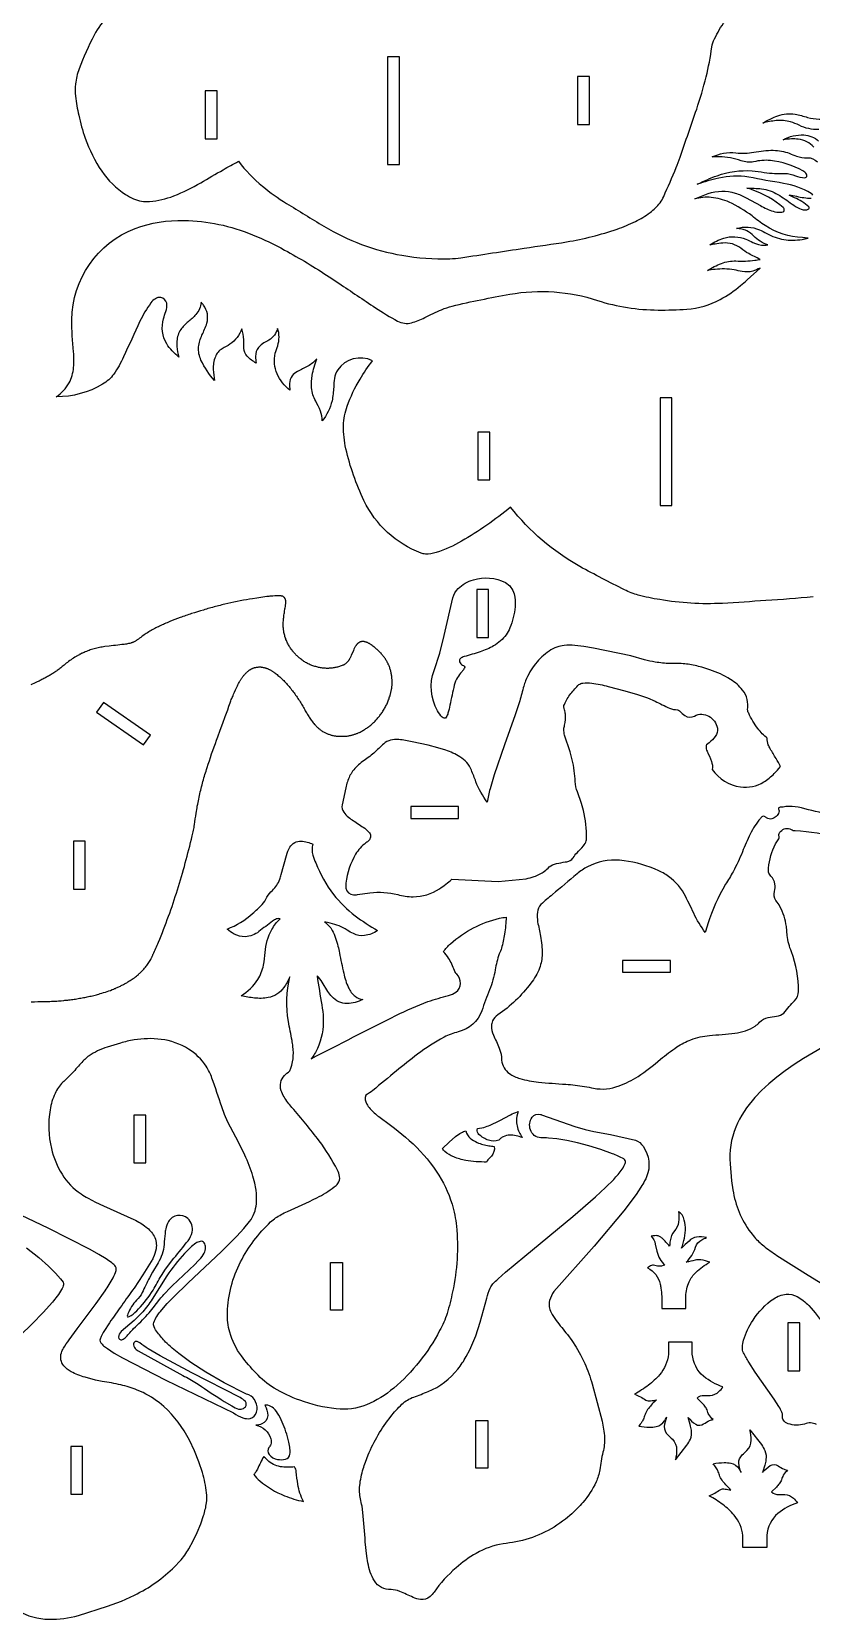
# Model space of a CAD drawing. Extents: x -1292 to 1395, y -799 to 1714.
# Drawn here: x -353 to 430, y -799 to 794 of the extents above; entities that cross this region are included whole.
import ezdxf

# ---------------------------------------------------------------- set-up
doc = ezdxf.new("R2010")
doc.units = 0
doc.header["$MEASUREMENT"] = 0
doc.layers.get('0').update_dxf_attribs({"linetype": 'CONTINUOUS'})

msp = doc.modelspace()

# ---------------------------------------------------------------- linework, layer by layer
for points in [[(-276.1, 810.4, 0.063229), (-290.3, 791, 0.02647), (-305.4, 757, 0.054772), (-309, 741.9, 0.045683), (-309, 729.6, 0.036117), (-305.7, 710.6, 0.029081), (-299.3, 687.7, 0.065035), (-282.6, 654.3, 0.096726), (-258.7, 631.1, 0.04106), (-250.6, 626.7, 0.118064), (-234.6, 624, 0.077384), (-210.2, 629.6, 0.031689), (-183.3, 642.8, 0.004529), (-160.7, 655.9, -0.009558), (-145.5, 664.3, 0.058846), (-121.3, 639.4, 0.036049), (-97.1, 622.1, -0.001179), (-59.6, 599.1, 0.092263), (18.7, 570, 0.052025), (66.7, 566.5, 0.023875), (77.9, 567.5, 0.001047), (141.4, 577.2, 0.00452), (184, 583.5, 0.041714), (234.7, 596.3, 0.02777), (253, 603.9, 0.047298), (267.7, 612.9, 0.067232), (277.7, 622.8, 0.048544), (281.4, 629, 0.009288), (294, 658, 0.013255), (297.8, 668.4, 0.000889), (314.5, 716.5, 0.017657), (324, 749, 0.027333), (329.7, 779, -0.087733), (332.5, 787.1, -0.051122), (342.9, 805, -0.018027)], [(437, 696.3, -0.135894), (417.4, 700.5, 0.034307), (408.8, 703.9, 0.096811), (394.3, 705.1, 0.037871), (381, 702.7, -0.043629), (396, 710.1, -0.127992), (413.3, 711.5, -0.027424), (425.9, 708.4, 0.111341), (448.8, 707.5)], [(432.1, 678.6, 0.187688), (416.5, 686.5, 0.045874), (409.7, 686.8, 0.021179), (401.3, 686, -0.136223), (422.2, 690.8, -0.165644), (436.9, 684.6, -0.042013)], [(431.1, 630.4, 0.16388), (429.3, 632.1, 0.096239), (401.5, 642.2, -0.00662), (366.7, 648.4, 0.096931), (336.6, 647.4, 0.028256), (315.1, 641.3, -0.026071), (335, 649.9, -0.100437), (370.2, 654.8, -0.020531), (382.4, 653.1, 0.051838), (403.1, 652.2, -0.104974), (413.6, 649.8, 0.112369), (423, 647.8, 0.34741), (425.2, 649.7, 0.117634), (424.7, 651.3, 0.144585), (421.1, 654.9, 0.093606), (388.5, 665.1, 0.084131), (371.7, 663.8, -0.126487), (359, 664.9, 0.077444), (337.3, 668.8, 0.021821), (329.9, 668.7, -0.138377), (353.8, 672.8, 0.074588), (371.9, 673.4, -0.053002), (391.4, 675.4, -0.083091), (407.5, 672.4, 0.018167), (414.8, 669.5, 0.086622), (425.5, 667.9, -0.200904), (435.8, 663.8, 0.194342)], [(431.4, 227.2, -0.009361), (383.9, 223.5, -0.001761), (340.3, 220.7, -0.054921), (277.4, 224.5, -0.024406), (255.9, 229, -0.050218), (242.1, 234.4, -0.011553), (197.2, 257.7, -0.099836), (127.8, 317.3, -0.040286), (78.5, 283.1, -0.047463), (53.2, 271.7, -0.079753), (42.2, 270.2, -0.061972), (37.9, 271.1, -0.191256), (-19.4, 323.8, -0.054014), (-37.6, 375.8, -0.051109), (-40.1, 399.1, -0.080329), (-36.2, 418.7, -0.053197), (-23.4, 445.6, -0.024085), (-11, 464.1, 0.376616), (-45.8, 455, 0.107741), (-49, 446.4, 0.035905), (-49.8, 437.7, -0.0376), (-51.5, 424, -0.117023), (-61.5, 403.8, 0.103366), (-63.1, 413.7, 0.033761), (-67.9, 423.7, -0.089975), (-72.1, 436.9, -0.065916), (-71.4, 449.5, -0.043377), (-66.7, 466.1, -0.081613), (-75.7, 458.8, -0.012883), (-86.3, 453.3, 0.087236), (-91.5, 449.1, 0.15644), (-94.1, 441.3, 0.045045), (-93.7, 434.7, -0.119251), (-106.6, 450.9, -0.165289), (-108.4, 471.7, -0.023644), (-106, 479.2, 0.160612), (-106.1, 496.7, -0.182494), (-114.8, 484.9, -0.032442), (-119.8, 482, 0.0963), (-125.3, 477.6, 0.170018), (-128.2, 468.6, 0.042261), (-127.6, 461.9, -0.092682), (-136.7, 468.8, -0.158569), (-140, 476.7, -0.019701), (-140.1, 485.2, 0.085199), (-142.1, 496.3, -0.16036), (-153.9, 480.8, -0.031118), (-161.8, 476.3, 0.163502), (-168.6, 468.2, 0.109738), (-170.7, 455.4, 0.035193), (-169.4, 444.2, -0.068035), (-183, 464.7, -0.121456), (-185.4, 478.1, -0.078573), (-182, 490, 0.030203), (-177.1, 501.8, 0.235577), (-180.4, 519.8, 0.024411), (-182.8, 522.8, -0.169227), (-188.2, 510.5, -0.052239), (-195.9, 503.3, 0.063535), (-203.3, 495.5, 0.133779), (-207.2, 483.8, 0.066506), (-206.5, 473.1, 0.018596), (-205.2, 467.9, -0.092477), (-217.4, 481.2, -0.207662), (-220.6, 506.4, -0.032777), (-218.2, 513.6, 0.132334), (-217.4, 521.9, 0.291653), (-223.3, 527.7, 0.177282), (-228.8, 526.4, 0.099209), (-233.2, 522.3, 0.049423), (-244.3, 503.8, 0.001756), (-260.7, 468.1, -0.045081), (-270.5, 450.8, -0.10105), (-281.8, 440.6, -0.134245), (-328.2, 428, 0.118168), (-315.3, 442, 0.101501), (-310.9, 457.3, 0.042816), (-310.9, 473.2, -0.025758), (-312.7, 505.4, -0.306765), (-249.2, 596.9, -0.094599), (-200, 605, -0.094748), (-131.3, 590.6, -0.028993), (-99.1, 575.3, -0.021312), (-54.2, 548.3), (-44.5, 541.9, 0.002316), (-7.9, 517.4, 0.021961), (14.3, 503.9, 0.184357), (28.4, 502.3, 0.055643), (41.5, 507.5, -0.011851), (58.5, 515.4, -0.037417), (69.1, 519, -0.010941), (97.9, 525.4, -0.005319), (126.9, 530.9, -0.124109), (215, 524.7, 0.078555), (275.8, 515.1, 0.018975), (304.7, 515.9, 0.105421), (338, 525.7, 0.054133), (358.6, 539.6, 0.009895), (365.2, 545.3), (378.1, 557.2, -0.033118), (370.7, 554.1, -0.110532), (360.1, 553.7, -0.003275), (352.1, 555.4, 0.070354), (332.9, 555.8, 0.018575), (325.3, 554.7, -0.042594), (339.3, 561.9, -0.100732), (353.9, 564.3, 0.043321), (373, 565, 0.02027), (378.3, 565.9, -0.009707), (366.7, 571.7, -0.044386), (358.9, 577, 0.189307), (340.7, 582.3, 0.025272), (332.9, 581.2, -0.011391), (327.7, 580.5, -0.067246), (341.6, 587.2, -0.175585), (363.9, 586.1, -0.033538), (370.8, 582.9, 0.111368), (382.7, 580, 0.042652), (386, 580.4, -0.115547), (371.8, 589.3, 0.083089), (364.7, 594.7, 0.066), (359.8, 596.2, 0.017001), (354.6, 596.9, -0.178055), (377.4, 595.6, -0.034782), (384.9, 591.8, 0.078569), (401.9, 585.8, 0.083368), (420.3, 586, 0.019385), (426.3, 587.3, -0.045132), (420.6, 587.7, -0.130264), (383.4, 599.8, -0.033271), (370.1, 609.5, 0.054365), (347.1, 623.4, 0.076882), (329.2, 628.1, 0.092103), (312.6, 626.5, -0.029347), (326.2, 632, -0.148699), (353.2, 632.5, -0.047611), (364.2, 627.7), (378.5, 619.8, 0.048944), (391.3, 614.2, 0.07067), (398.6, 613.2, 0.045598), (401.2, 613.5, 0.307547), (402.4, 615, 0.239763), (401.3, 617.8, 0.091134), (370.3, 635.8, 0.022604), (365, 637.4, -0.031557), (379.7, 636.7, -0.09858), (396, 631.1, -0.02659), (410.2, 621.4, 0.03415), (417.6, 616.9, 0.141012), (425.1, 615.6, 0.257274), (427.4, 617.3, 0.271895), (427, 618.5, 0.069898), (420.2, 623.9, 0.021943), (412.6, 627.8, -0.01332), (407.4, 630.4, -0.036474), (414.8, 629.2, 0.049653), (429.5, 627.2, 0.267046)], [(476.6, 2.4, -0.010006), (419.6, 15.4, 0.056062), (407.1, 17, 0.028712), (401.2, 16.3, 0.052354), (397.5, 15.9, 0.244199), (396.6, 15.2, 0.244199), (396.7, 14.1, -0.304852), (397, 11.2, -0.207075), (394.2, 7, -0.111348), (389.9, 4.5, -0.206427), (384.7, 5.4, 0.063453), (382.5, 7, 0.216493), (380.7, 7, 0.115358), (378.4, 4.9, 0.05876), (368.2, -10.8, 0.022805), (360.4, -28.7, -0.026193), (351.1, -48.6, -0.006753), (343.5, -61.2, 0.053963), (325.6, -100.9, 0.013999), (323.1, -109.6, -0.047426), (311.5, -90.2, 0.019861), (301.9, -70.8, 0.12253), (283.5, -51.4, 0.044554), (272.1, -45.7, 0.075485), (237.2, -37.1, 0.137091), (204.9, -43.6, 0.056609), (194.4, -50.7, -0.003282), (169.8, -71.5, 0.026484), (158.2, -81.4, 0.165478), (154.6, -89.2, 0.062198), (154.9, -98.9, 0.008737), (157.8, -113.3, -0.051903), (159.4, -131.1, -0.078871), (156.8, -145.3, -0.065596), (148.1, -160.5, -0.077803), (115, -192.3, 0.114572), (109.6, -198.3, 0.116498), (108.5, -203.3, 0.100771), (110.5, -212.5, -0.005308), (116.4, -225.6, -0.101417), (118.7, -237.6, 0.222158), (126.6, -251.2, 0.076964), (137.1, -256.1, 0.046405), (155.7, -259.7, 0.009806), (183.2, -261.8, -0.022984), (201.8, -264, -0.01664), (211.1, -265.9, 0.137669), (236.6, -263.4, 0.060651), (255.7, -253.9, 0.031485), (278.1, -236.8, -0.027502), (294.7, -224.4, -0.044307), (308.7, -217.1, -0.067444), (327.3, -212.9, 0.006674), (352.9, -210.5, 0.113696), (373.1, -203.6, 0.065476), (377.6, -199.6, -0.128485), (386.3, -194.9, -0.050592), (394.6, -193.6, 0.168943), (402, -190.4), (407.5, -183.8, -0.016708), (412.7, -178.2, 0.192832), (416.7, -168.6, 0.095758), (409.6, -129, -0.060326), (405.3, -112.5), (404.5, -103.6, 0.090269), (398.1, -83.4, 0.034658), (394.1, -77.6, -0.238327), (392.6, -68.3, 0.146741), (393, -61, 0.178364), (388.9, -53.1, -0.111015), (386.6, -49, -0.073976), (386.6, -44.9, -0.099797), (393.7, -20.7), (396.9, -15.5, 0.197433), (397.1, -12.5, -0.238446), (398.8, -8.1, -0.351559), (409.3, -6.1, 0.187717), (413.3, -7.3, -0.063106), (456.8, -14.5, -0.012158)], [(441.2, -224.6), (421.6, -236.1), (412.3, -242.1), (403.4, -248.3), (395, -254.7), (387, -261.3), (379.7, -268.2), (373, -275.2, 0.08422), (353.8, -304.9, 0.11891), (348.1, -341.6), (349.6, -358.7), (350.9, -367.8, 0.123821), (368.7, -410.5), (372.5, -415.3, 0.04434), (381.8, -424, 0.01968), (394.8, -433.6), (426.4, -453.5), (455.8, -471.4, -0.024732)], [(-390.6, -767.5, 0.253648), (-335.4, -798.7, 0.076419), (-306, -794.8), (-276.7, -785.7), (-262.9, -780.4), (-249.8, -774.5, 0.082547), (-209.3, -745.9), (-204.1, -740.5, 0.048066), (-195.2, -727.9), (-190.8, -720), (-186.8, -711.6), (-183.2, -703), (-180.4, -694.7, 0.046152), (-177.5, -681.9, 0.051143), (-177.5, -671.8, 0.046982), (-181.6, -651.6), (-185.2, -640.6), (-189.6, -629.6), (-194.7, -619, 0.094906), (-220.2, -585.3, 0.066474), (-241.1, -571.3), (-246.9, -568.7, 0.038654), (-263.6, -563.5, 0.017492), (-282.1, -560, -0.019675), (-289, -558.7), (-299.4, -555.9, -0.054124), (-313.3, -550.3, -0.079277), (-320.6, -544.5, -0.26608), (-323.1, -531.3, -0.064497), (-321, -526.8, -0.020133), (-315.3, -518.2), (-307.3, -507.2), (-288.2, -481.7), (-279.3, -469.2, 0.022737), (-271.3, -456.2, 0.050964), (-268.3, -448.8, 0.093247), (-268.1, -446, 0.134215), (-268.7, -444.7, 0.043594), (-272.6, -441.2, 0.020965), (-278.3, -437.1), (-285.6, -432.6), (-294.2, -427.7), (-336.3, -406.4), (-377.3, -386.9)], [(-358.3, -425.9), (-345.7, -435.6), (-336, -444.3), (-328.9, -451.5), (-324.1, -457), (-321.4, -460.4, -0.21767), (-321, -463, -0.085077), (-322.9, -467.8, -0.033808), (-327.4, -474.6, -0.016076), (-332.1, -480.5), (-341.4, -491), (-352.4, -502.3), (-364.5, -514)], [(434.8, -603.3, 0.225926), (422.8, -602.8, -0.15594), (406.3, -602.5, -0.147513), (401.5, -599, -0.210248), (400.8, -594.5, 0.119868), (400, -591, 0.041582), (397.1, -585.3), (392.4, -578), (373.2, -550.6), (366.8, -540.8, -0.018665), (361.4, -531.3, -0.12733), (360.4, -525.8, -0.063857), (361.6, -518.5, -0.074555), (371.2, -498.5, -0.101624), (391.8, -477, -0.116498), (404.2, -472.5, -0.146677), (415.3, -474.9, -0.076286), (427.1, -484, -0.102094), (454.3, -527.7, -0.032198)]]:
    msp.add_lwpolyline(points, format="xyb")
for points in [[(16.1, 769.2), (4.1, 769.2), (4.1, 661.2), (16.1, 661.2)], [(206.8, 749.3), (194.8, 749.3), (194.8, 701.3), (206.8, 701.3)], [(-166.9, 735), (-178.9, 735), (-178.9, 687), (-166.9, 687)], [(289.7, 426.9), (277.7, 426.9), (277.7, 318.9), (289.7, 318.9)], [(106.8, 392.6), (94.8, 392.6), (94.8, 344.6), (106.8, 344.6)], [(105.7, 234.5), (93.7, 234.5), (93.7, 186.5), (105.7, 186.5)], [(-233.7, 88.5), (-281, 121.4), (-287.9, 111.5), (-240.6, 78.7)], [(27.5, 17), (27.5, 5), (75.5, 5), (75.5, 17)], [(-299.1, -18), (-311.1, -18), (-311.1, -66), (-299.1, -66)], [(240.2, -137.5), (240.2, -149.5), (288.2, -149.5), (288.2, -137.5)], [(-238.5, -292.8), (-250.5, -292.8), (-250.5, -340.8), (-238.5, -340.8)], [(-41, -488.6), (-53, -488.6), (-53, -440.6), (-41, -440.6)], [(417.9, -501.3), (405.9, -501.3), (405.9, -549.3), (417.9, -549.3)], [(105, -647.2), (93, -647.2), (93, -599.2), (105, -599.2)], [(-313.8, -673.3), (-301.8, -673.3), (-301.8, -625.3), (-313.8, -625.3)]]:
    msp.add_lwpolyline(points, close=True)
for points in [[(78.7, 152, 0.038897), (74.5, 146.3, 0.077699), (71.2, 138.7, 0.010912), (66.9, 118.5, -0.02598), (64.9, 110.5, -0.083092), (63.2, 106.6, -0.30755), (61, 105.4, -0.158714), (59.2, 106.5, -0.063148), (54.5, 112.8, -0.223978), (51, 153.5), (56.6, 170.9), (61.2, 188.5), (69.9, 226.4, -0.135663), (75.1, 235.5, -0.128735), (90.4, 244.5, -0.193122), (122.5, 241.6, -0.205457), (131.2, 230.2, -0.08842), (132.2, 217.3, -0.080761), (126.9, 196, -0.047539), (123.4, 189.3, -0.107403), (110.7, 178.1, -0.053863), (97.1, 172.1, -0.007546), (81, 167.3, 0.092302), (77.4, 165.4, 0.344688), (76.6, 162.1, 0.221676), (79.6, 158.7, -0.071839), (81.2, 157.7, -0.381998), (81.4, 155.8, -0.054601), (80.4, 154.1, -0.020882)], [(68.9, -56), (115.2, -58.4), (143.3, -55.6, 0.015625), (151.3, -53.4, 0.077166), (161.8, -48, 0.026633), (166.5, -43.8, -0.127473), (173.8, -40.3, -0.015298), (182.6, -38.8, 0.136147), (189.1, -36.2, 0.074172), (190.5, -34.5, -0.047311), (194.4, -29.6, 0.022154), (200.8, -22.7, 0.095625), (203.6, -17.5, 0.058141), (203.9, -15.3, 0.069399), (200.9, 12.9), (198.8, 19.8), (194.8, 31.5, -0.065715), (192.6, 41.9, 0.039468), (189.7, 63.6), (187.5, 71.8), (182, 88.3, -0.07794), (181.2, 94.4, -0.056072), (182, 98.6, 0.081563), (182.7, 109.5, 0.051633), (181.8, 113.8, -0.042906), (181.1, 116.8, -0.138138), (181.7, 119.3, -0.06308), (188.2, 130.2, -0.044894), (196.3, 139.2, -0.141873), (200.2, 140.8, -0.069718), (209.3, 140.6, -0.028846), (225.7, 137.4), (242.4, 133), (255.1, 129.4), (265, 125.9), (272.7, 122.6, 0.00697), (287.3, 115.5, 0.094954), (295.2, 114, -0.157138), (297.3, 112.8, 0.04247), (302.7, 108.1, 0.26275), (312.4, 107.6, -0.276818), (326.7, 107.4, -0.217966), (335.3, 95.5, -0.197281), (333.2, 87.1, -0.075593), (327.1, 80.9), (324.5, 78.7, 0.115434), (323.9, 77.6, 0.107139), (325, 72.3, -0.01745), (329.3, 62.2, -0.116075), (330.2, 54.1, 0.208474), (358.4, 36.5, 0.173966), (381.8, 41.5, 0.065149), (392.4, 50, 0.030451), (398.5, 56.9, 0.033865), (394.2, 65.1, -0.014152), (388.4, 74.8, -0.021614), (386.4, 78.9, -0.106428), (385.4, 85.3, -0.065246), (376, 95, -0.05878), (366.7, 110.5, -0.020236), (365.4, 114, 0.217198), (360.6, 133.6, 0.089593), (348.4, 144.4, 0.058133), (327.7, 154.1), (319.6, 156.6, 0.032258), (306, 159.6, 0.023674), (299.1, 160.3), (287.6, 160.4, -0.0405), (272.9, 161.8, -0.017648), (262.3, 164.1), (248.4, 168), (211.1, 175.9), (201.2, 177.5), (192.1, 178.5, 0.052442), (181.4, 178.5, 0.031804), (174.3, 176.8, 0.070713), (166.4, 172.8, 0.076947), (152.9, 160.2, 0.073033), (142.7, 142.9, 0.027051), (140.9, 137.7, -0.007631), (136.9, 122.8), (132.3, 108.7), (121.5, 78.8), (111.2, 48.8), (107.1, 34.6, 0.021628), (104.3, 21.3, -0.068698), (92.9, 41.7, 0.013682), (88.4, 53.3, 0.15949), (76.8, 66.8, 0.057376), (62.6, 73.3), (54.6, 75.8), (44.9, 78.3), (29, 81.9, 0.026915), (15.5, 84, 0.077433), (7.2, 83.4, 0.118552), (0.5, 79.9, 0.006412), (-9.6, 70.5, -0.022518), (-20.8, 61.9, 0.078692), (-30.8, 52.3, 0.078934), (-36, 41.7, 0.022747), (-37.7, 35.6), (-41.4, 18.4, 0.203926), (-39.7, 11.2, 0.075533), (-34.9, 6.1, 0.024387), (-30.1, 2.6, -0.010397), (-18.7, -5, -0.061793), (-14, -9.5, -0.208955), (-12.8, -14, -0.149167), (-14.5, -17.2, -0.057206), (-17.4, -19.6, 0.100917), (-27.8, -31.1, 0.110719), (-37.6, -60, 0.049067), (-37.6, -65.1, 0.354348), (-30.1, -71.6, 0.062254), (-25.9, -71.5), (-13.5, -69.7, -0.094593), (14.4, -71.5, 0.059011), (29.9, -73.7, 0.150703), (56.4, -65.7, 0.029131)], [(-93.8, -248.5, 0.130603), (-90.7, -223.9, 0.017385), (-91.6, -217.9, -0.005651), (-95.2, -198.9, -0.101058), (-93.8, -154, -0.042915), (-99.9, -164.9, -0.196325), (-115.6, -174.9, -0.07591), (-129.4, -175.3, -0.024301), (-142.7, -173.1, 0.110039), (-125.9, -156.7, 0.090583), (-120.3, -142.3, 0.035094), (-118.7, -129.5, -0.108749), (-111.9, -106.5, -0.071325), (-103.6, -95.9, 0.162193), (-107.3, -96, 0.064785), (-111.2, -98.1, 0.003936), (-124.9, -108.7, -0.140676), (-138.6, -113.8, -0.139395), (-149.8, -111.1, -0.069879), (-156.8, -106.1, 0.092754), (-131.2, -90.4, 0.026337), (-121.7, -81.6, 0.074806), (-116.8, -74, -0.088266), (-111.3, -67.4, 0.113238), (-104, -56.1, 0.022103), (-102.4, -51.5), (-97.2, -32.2, -0.055113), (-93.7, -23.9, -0.267866), (-82.6, -17.8, -0.076525), (-76.3, -18.9, -0.028623), (-70.8, -21, 0.145453), (-70.7, -32.1, 0.03407), (-67.8, -39.8, 0.071292), (-50, -71.3, 0.064623), (-28.2, -92.7, 0.033757), (-5.7, -107.7, -0.107546), (-18.9, -112.7, -0.146491), (-29.9, -110.7, -0.035748), (-36.3, -107.2, 0.076397), (-53.2, -100.1, 0.031654), (-59, -99.1, -0.129643), (-51.3, -107.5, -0.067613), (-45.5, -123.2, -0.012789), (-44, -130.2, 0.006488), (-39.8, -150.4, 0.050499), (-35, -165, 0.111307), (-28.4, -173.6, 0.136308), (-20.5, -176.7, -0.111942), (-36.4, -180.9, -0.214563), (-51.7, -173.9, -0.050696), (-55.7, -168.7), (-61.4, -159.5, 0.050768), (-66.5, -152.9, 0.006379), (-61.7, -182.3, -0.021926), (-60.3, -195.6, -0.1147), (-66.2, -226.1, -0.056656), (-72.3, -236.2, -0.002718), (12.7, -192.8, -0.026318), (44.8, -178.9, -0.026896), (65.5, -172.9, 0.078326), (72.8, -169.5, 0.221654), (77.4, -160.7, 0.221654), (73.7, -151.5, -0.120393), (71.3, -147.8, 0.045141), (65.5, -135.2, 0.062825), (60.3, -128.8, -0.054958), (67.5, -120.8, -0.126897), (116.6, -95.3, -0.021381), (123.3, -94.1, -0.040538), (121.5, -111.1, -0.038528), (118.6, -125.3, -0.028296), (116.4, -131.1, 0.055485), (112.4, -147, -0.04935), (106.7, -167.1, 0.009381), (98.8, -188, -0.252783), (75.2, -209.3, 0.060364), (61, -214.6, 0.038071), (34.3, -231.7, 0.011495), (12.9, -248.7, -0.002559), (-10.6, -268, -0.044257), (-17.7, -272.8, 0.227051), (-16.7, -281.7, 0.074628), (-9.1, -290.6, 0.020037), (-4.6, -294.3, -0.03026), (26, -318.2, -0.05938), (53.2, -349.1, -0.074136), (69, -382.2, -0.049121), (73.3, -404.2, -0.080635), (69.4, -470.1, -0.025872), (64, -491.8, -0.048077), (56.5, -509.1, -0.095458), (10.5, -566.7, -0.078363), (-17, -583.6, -0.124038), (-47.2, -587.5, -0.064116), (-83.7, -579, -0.049377), (-109.7, -566.7, -0.066618), (-127.7, -551.8, -0.028467), (-142.5, -534.5, -0.08804), (-154.2, -510.7, -0.07436), (-156.4, -491, -0.114953), (-143.2, -440, -0.084686), (-113.1, -400, -0.06183), (-102.6, -392.6, -0.0171), (-96.3, -389.5, 0.015627), (-66.7, -375.8, 0.037231), (-49.2, -364.9, 0.061863), (-45.6, -361.5, 0.210398), (-43.9, -354.4, 0.084584), (-46.1, -347.9, 0.04191), (-64.4, -318.5, 0.018357), (-91.7, -285.2, -0.040575), (-99.6, -274.5, -0.055112), (-102.5, -268.3, -0.135793), (-103, -260, -0.135121), (-99.3, -253.2, -0.056671)], [(-263.8, -220.5), (-277.1, -224.6, 0.025235), (-286.8, -228.4, 0.046592), (-295.3, -233.3, 0.057255), (-303.6, -240.9, -0.009616), (-313.5, -252, -0.012439), (-321.8, -259.9, 0.0882), (-329.5, -271.1, 0.066871), (-334.5, -287.5, 0.101216), (-333.1, -326.3, 0.081289), (-322.5, -352.2, 0.10833), (-303.4, -371.9, 0.020373), (-296.4, -376.2), (-288.8, -380.2), (-281, -383.8), (-250.3, -397.5, -0.04828), (-238.1, -405.1, -0.103121), (-230.1, -414.2, -0.167438), (-228.1, -427.1, -0.069747), (-231, -435.9, -0.021305), (-233, -439.8), (-241.3, -453.2), (-250.2, -466.4, 0.002294), (-274.9, -501.2), (-280.5, -509.8, 0.029446), (-283.2, -514.9, 0.094748), (-284.5, -518.8, 0.211206), (-283.6, -521.2, 0.055719), (-280.7, -524.2, 0.022854), (-276.8, -527.1), (-270.1, -531.6), (-261.7, -536.5), (-218.2, -558.8), (-150.4, -591.7, 0.075941), (-140.9, -596.6, 0.137336), (-133.6, -597.2, 0.265099), (-127.2, -591, 0.187835), (-128.2, -580.4, 0.183676), (-134.9, -573.5, 0.071201), (-137.4, -572.8), (-159.6, -561.3), (-178, -550.7), (-193.2, -541), (-205.3, -532.1, -0.030751), (-218.5, -520.5, -0.041062), (-226.7, -510.9, -0.040718), (-230.1, -505.4, -0.182238), (-230.3, -501, -0.078466), (-227.4, -494.8, -0.031799), (-222.4, -488.1), (-217, -482), (-210.7, -475.4), (-195.8, -461), (-162.4, -429.8), (-146.9, -414.2), (-140.1, -406.7), (-134.2, -399.6, 0.141384), (-127.4, -381.8, 0.061033), (-127.7, -368.2, 0.021509), (-129, -361.1), (-130.9, -354, 0.033418), (-139, -332.9), (-145.3, -319.9), (-155.9, -299.8), (-159.3, -292.3), (-162.2, -284.6, 0.005507), (-172, -255.6, 0.047416), (-177.8, -243.8, 0.110363), (-195.5, -226.5, 0.108796), (-223.1, -216.8, 0.073344), (-250.2, -217.4, 0.0278)], [(158.9, -292.5), (192.1, -304.1), (202.7, -307.1), (211.3, -309.2), (227.9, -312.3), (253, -317.9, -0.144568), (260.7, -324.1, -0.254766), (264.3, -354.7, -0.038356), (262.3, -358.7, -0.018903), (258.5, -365.1), (253.7, -372.4), (241.4, -388.8), (211.6, -424.4), (171.3, -469.7, 0.090886), (166.9, -479, 0.177352), (168.3, -490.8, 0.051918), (173.4, -498.8, 0.003499), (184.7, -513.1), (189.1, -519), (193.5, -525.7), (197.9, -533.3), (202.1, -541.9, -0.035767), (209.7, -562.6), (219.5, -599.9, -0.04074), (222, -616.3, -0.078619), (220.4, -631.1, 0.028488), (217.2, -648.8, -0.066439), (213.5, -660.9, -0.070173), (200.3, -681.4, -0.017615), (195, -687.3), (189.1, -692.9), (182.7, -698.3, -0.117113), (133, -721.1, -0.016507), (120.2, -723, 0.090266), (93.2, -732.6, 0.052944), (73, -747.1, 0.060231), (50.9, -771.4, -0.065635), (47, -776, -0.206303), (37.3, -778.8, -0.069442), (29.8, -776.8, 0.006627), (16.4, -770.7, 0.074439), (7.8, -768.8, -0.271919), (-8.9, -760.2, -0.068197), (-13.1, -751.4, -0.032946), (-15.5, -742.2), (-16.6, -735.4), (-18.1, -720.9, 0.010099), (-20.5, -691.7), (-21.4, -685.2, 0.014888), (-23, -677.8, -0.076936), (-23.6, -664.4, -0.052755), (-20.2, -647.7, -0.012556), (-18, -640.9), (-15.2, -633.8, -0.06659), (7.5, -595.2, -0.015296), (12.6, -589.2, -0.015159), (18.7, -582.9, -0.102158), (30.5, -575.7, 0.008264), (45.1, -570.2, 0.127975), (74.9, -547.6, 0.037929), (83.2, -535.1), (86.8, -528.2), (90, -521.2), (92.7, -514.2), (97.2, -500.5), (103.8, -476.6, -0.032756), (107.3, -466.3, -0.068852), (109.9, -462.2, -0.018403), (115.2, -457.1), (122.5, -450.5), (142, -434.2), (190.2, -394.5), (213.1, -374.7), (222.9, -365.6), (231.2, -357.3, 0.035292), (239.8, -346.9, 0.065705), (242.7, -341.2, 0.246558), (242.2, -337.4, 0.095108), (241.3, -336.7, 0.018214), (230, -331.5), (218.2, -327.2), (206.4, -323.5), (194.9, -320.6), (184.1, -318.3), (174.2, -316.7), (165.7, -315.8, 0.01563), (158.1, -315.5, -0.327074), (147.6, -307.5, -0.232067), (149.3, -295, -0.317243), (157.6, -292.1, -0.029846)], [(94.6, -306.1, 0.070197), (102.7, -304.5, 0.024935), (108.5, -302.3, 0.019734), (117.1, -298.1), (127.6, -292.5, -0.052706), (134.7, -289.4), (135.5, -289.2, 0.121889), (133.6, -298.8, 0.11411), (137.1, -311.4, 0.030635), (139.5, -315.4, 0.110609), (126.9, -312.9, 0.086819), (120.3, -314.5, 0.059035), (118.6, -315.5, 0.013312), (115.8, -317.9, -0.172473), (105.7, -318, -0.125036), (96, -312.2, -0.254969), (94.3, -307.1, -0.043562)], [(111.3, -324.2, -0.222511), (108.5, -334, 0.013407), (105, -337.8, 0.096929), (103.7, -339.9, -0.0479), (82.7, -338.2, -0.051243), (70.7, -334.8, -0.096397), (61.7, -329.2, -0.056119), (59.3, -326.3), (66.2, -319.8), (72.6, -314.4, -0.040662), (78.2, -310.5, -0.105485), (82.9, -308.7, 0.167337), (87.3, -316, 0.081128), (94.2, -320.3, 0.061567), (105.9, -323.6, 0.018947)], [(-196.2, -396.6, 0.46374), (-215.7, -399.7, 0.096128), (-218.4, -407, 0.026796), (-219.1, -411.5, 0.006923), (-220, -422.7, -0.106895), (-226, -441.2), (-231.8, -450.5), (-234.8, -456, 0.003834), (-242, -470.9, -0.094624), (-247.7, -478.5, 0.081336), (-256.4, -492.2, 0.094349), (-257, -494.7, 0.548962), (-255.6, -495.3, 0.073922), (-253.2, -493.9, 0.047076), (-245.7, -487.3, 0.053398), (-231.1, -468.4, 0.002892), (-222.8, -453.9), (-218.5, -447.3), (-210.2, -436.5, 0.008732), (-196, -418.8, 0.089232), (-191.9, -410.3, 0.27265)], [(279.5, -486.7), (303.5, -486.7), (303.5, -474.7, -0.09056), (306.9, -460, -0.093389), (313.7, -450.6, -0.064958), (327.6, -440.4, 0.073306), (318.7, -438, 0.072072), (313.1, -438.4, 0.005787), (303.9, -440.5, 0.123926), (313.3, -425.4, -0.184953), (319.6, -418, -0.039026), (324.5, -415.7, 0.075563), (314.3, -415.2, 0.153529), (306.8, -419.2, 0.003428), (299.2, -426.4, 0.093291), (303.2, -405.6, 0.085282), (301.3, -395.7, 0.103804), (297.8, -390.7, 0.053284), (296.2, -389.6, -0.052), (296.3, -400.3, -0.158741), (292.2, -409, 0.13399), (287.9, -419, 0.027102), (287.3, -424.4, 0.024958), (279.9, -416.4, 0.056094), (277.1, -414.5, 0.151493), (272.5, -413.8, 0.011618), (268.8, -414.3, -0.141226), (273, -422.3), (274.5, -429.4, 0.158786), (282.7, -443.3, -0.113765), (275.3, -444.3), (271.1, -443.5, 0.176279), (267.1, -444.6, 0.030081), (265.2, -445.9, -0.222584), (277.8, -462.5, -0.024043), (278.6, -466.5, -0.016744), (279.5, -474.7)], [(-199.5, -431.7, 0.039624), (-217.3, -454.1), (-232.1, -477.6, -0.036402), (-241.4, -490.1), (-245.9, -494.8), (-250.1, -498.8), (-263.1, -510, 0.194945), (-265.8, -515.7, 0.23648), (-264.7, -517.8, 0.23648), (-262.4, -518.3, 0.131604), (-258.1, -515.3, -0.022076), (-250.6, -507.1, 0.018123), (-236.6, -492.9, 0.01553), (-230.9, -486.2), (-224.3, -477.5, -0.018546), (-220.4, -472.9), (-213.4, -465.6, 0.001216), (-190.6, -444.1), (-184.5, -437.8, 0.052788), (-179.7, -431.4, 0.148926), (-178.5, -425.5, 0.144994), (-179.7, -421, 0.318243), (-183.8, -419.5, 0.094547), (-188.1, -421.4, 0.046733), (-193.8, -425.9, 0.021823)], [(-201.2, -554.1, -0.024324), (-194.2, -557.8), (-185.9, -562.9, 0.00535), (-159.6, -580.3), (-152.1, -584.7, 0.045293), (-145.3, -587.8, 0.099953), (-142.7, -588, 0.145805), (-138.5, -585.5, 0.374176), (-138.5, -580.3, 0.109996), (-143.8, -576.3), (-192.3, -551.3), (-224, -534.2), (-235.9, -527.2, -0.038177), (-244.3, -521.3, 0.108507), (-247.2, -520, 0.29689), (-250.3, -521.2, 0.188344), (-250.7, -523.3, 0.190836), (-248, -528, 0.048432), (-246, -529.5)], [(310.1, -520.6), (286.1, -520.6), (286.1, -532.6, -0.156004), (277.3, -553.3, -0.059066), (266, -563.8, -0.03489), (252.2, -572.8, -0.064911), (263.4, -578.8, 0.160834), (268.2, -579.5, 0.027639), (274.1, -578.5, 0.027824), (266.1, -587.1, 0.05215), (263.1, -592.1, 0.010459), (261.5, -596.9, -0.056995), (259.4, -600.7, -0.025778), (256.3, -604.9, 0.03388), (267.4, -606, 0.04392), (273.9, -605.4, 0.197845), (282.2, -599.7, 0.035419), (284.2, -596, 0.078559), (282, -605.2, 0.213009), (285.5, -613.6, -0.006158), (290.2, -618.1, -0.193591), (294.4, -628.5, -0.070563), (293.1, -638.7), (304.7, -624, 0.051074), (308.2, -618, 0.140672), (309.2, -609, 0.030463), (308, -603.4), (305.9, -596.1, 0.078784), (313.5, -603, 0.283432), (321.5, -602.7, -0.038643), (327.5, -599.3, -0.06323), (331, -598.4, -0.062628), (326.7, -593.3, -0.068601), (324.9, -588.7, 0.07902), (322.7, -584.8, 0.028131), (319.7, -581.4), (314.9, -576.7, -0.204658), (322.1, -574, 0.025086), (328.1, -574.1, 0.17748), (336.8, -570.2, 0.04897), (340.9, -565.6, -0.092217), (321.4, -554.9, -0.199617), (310.1, -532.6)], [(-128, -604, -0.286711), (-112.9, -617.7, -0.130062), (-113, -623.3, -0.098599), (-114.9, -626.3, 0.323578), (-114.7, -633.3, 0.203055), (-106.1, -638.3, 0.094714), (-98.3, -638.1, 0.310065), (-93.7, -633.1, 0.108021), (-93.7, -627.5, 0.019289), (-94.9, -621), (-97, -613, 0.057393), (-104.9, -593.8, 0.065785), (-110.2, -586.9, 0.139831), (-115.9, -584, 0.093517), (-118.9, -584, -0.115936), (-116, -594.3, -0.311321), (-121.9, -602.6, -0.078275)], [(384.8, -726.8), (360.8, -726.8), (360.8, -714.8, 0.156004), (352.1, -694.2, 0.059066), (340.8, -683.7, 0.03489), (327, -674.7, 0.064911), (338.2, -668.7, -0.160834), (343, -668, -0.027639), (348.8, -669, -0.027824), (340.9, -660.3, -0.05215), (337.8, -655.4, -0.010459), (336.2, -650.6, 0.056995), (334.2, -646.7, 0.025778), (331, -642.6, -0.03388), (342.2, -641.5, -0.04392), (348.7, -642.1, -0.197845), (357, -647.8, -0.035419), (359, -651.4, -0.078559), (356.8, -642.2, -0.213009), (360.2, -633.8, 0.006158), (365, -629.4, 0.193591), (369.2, -619, 0.070563), (367.9, -608.7), (379.5, -623.5, -0.051074), (383, -629.5, -0.140672), (384, -638.5, -0.030463), (382.8, -644.1), (380.7, -651.4, -0.078784), (388.3, -644.5, -0.283432), (396.2, -644.7, 0.038643), (402.2, -648.1, 0.06323), (405.7, -649.1, 0.062628), (401.4, -654.2, 0.068601), (399.7, -658.8, -0.07902), (397.4, -662.7, -0.028131), (394.5, -666.1), (389.7, -670.8, 0.204658), (396.9, -673.5, -0.025086), (402.9, -673.4, -0.17748), (411.6, -677.3, -0.04897), (415.7, -681.8, 0.092217), (396.1, -692.5, 0.199617), (384.8, -714.8)], [(-120.1, -635.3, 0.020378), (-126.3, -648, -0.038364), (-128.8, -652, -0.040915), (-130.1, -653.5, 0.056283), (-124.1, -659.8, 0.079369), (-99.2, -674.7, 0.0461), (-80.2, -680.5, -0.08018), (-85.8, -663.3, -0.011497), (-87.4, -650.8, 0.151125), (-89.2, -645.9, -0.057723), (-103.3, -645.6, -0.152377), (-116.4, -639, -0.011918)]]:
    msp.add_lwpolyline(points, format="xyb", close=True)
msp.add_lwpolyline([(-353.5, -179), (-350, -179), (-346.6, -178.9), (-343.2, -178.9), (-341.5, -178.9), (-339.8, -178.8), (-338.1, -178.8), (-336.3, -178.8), (-334.6, -178.7), (-332.9, -178.6), (-331.2, -178.5), (-329.5, -178.5), (-327.8, -178.3), (-326.1, -178.2), (-323.4, -178), (-320.8, -177.8), (-319.5, -177.6), (-318.1, -177.5), (-316.8, -177.3), (-315.5, -177.2), (-314.2, -177), (-312.9, -176.8), (-311.5, -176.7), (-310.2, -176.5), (-308.9, -176.3), (-307.6, -176.1), (-306.3, -175.9), (-305, -175.6), (-303.6, -175.4), (-302.3, -175.2), (-301, -174.9), (-299.7, -174.7), (-298.4, -174.4), (-297.1, -174.2), (-295.8, -173.9), (-294.5, -173.6), (-293.2, -173.3), (-291.9, -173), (-290.6, -172.7), (-289.3, -172.3), (-288, -172), (-286.8, -171.7), (-285.5, -171.3), (-284.2, -170.9), (-282.5, -170.4), (-280.7, -169.9), (-279, -169.4), (-277.3, -168.8), (-275.6, -168.2), (-273.9, -167.6), (-272.2, -166.9), (-270.5, -166.3), (-269.7, -165.9), (-268.8, -165.6), (-268, -165.2), (-267.2, -164.8), (-266.4, -164.5), (-265.5, -164.1), (-264.7, -163.7), (-263.9, -163.3), (-263.1, -162.9), (-262.3, -162.5), (-261.5, -162.1), (-260.7, -161.7), (-259.9, -161.2), (-259.1, -160.8), (-258.3, -160.3), (-257.5, -159.9), (-256.4, -159.2), (-255.3, -158.5), (-254.2, -157.8), (-253.1, -157.1), (-252, -156.4), (-251, -155.6), (-249.9, -154.9), (-248.9, -154.1), (-247.8, -153.3), (-246.8, -152.5), (-245.8, -151.6), (-245.3, -151.2), (-244.9, -150.8), (-244.4, -150.3), (-243.9, -149.9), (-243.4, -149.5), (-243, -149), (-242.5, -148.5), (-242, -148.1), (-241.6, -147.6), (-241.2, -147.1), (-240.4, -146.2), (-239.6, -145.3), (-238.8, -144.4), (-238.1, -143.5), (-237.4, -142.6), (-236.7, -141.6), (-236, -140.6), (-235.3, -139.6), (-234.7, -138.6), (-234.1, -137.6), (-233.5, -136.6), (-233, -135.6), (-232.7, -135), (-232.4, -134.5), (-232.2, -134), (-231.9, -133.5), (-231.7, -132.9), (-231.4, -132.4), (-231.2, -131.8), (-231, -131.3), (-230.6, -130.5), (-230.3, -129.8), (-229.7, -128.3), (-229, -126.8), (-228.4, -125.3), (-227.7, -123.9), (-227, -122.4), (-226.4, -120.9), (-225.7, -119.4), (-224.4, -116.2), (-223.1, -112.9), (-221.8, -109.7), (-220.5, -106.4), (-219.2, -103.1), (-218, -99.8), (-216.8, -96.6), (-215.6, -93.3), (-214.4, -90), (-213.2, -86.7), (-212.1, -83.4), (-211, -80), (-209.9, -76.7), (-208.8, -73.4), (-207.7, -70), (-206.6, -66.7), (-205.6, -63.4), (-204.6, -60), (-203.6, -56.6), (-202.6, -53.3), (-201.6, -49.9), (-200.7, -46.5), (-199.7, -43.2), (-198.8, -39.8), (-197.9, -36.4), (-196.9, -33), (-196.1, -29.6), (-195.2, -26.2), (-194.3, -22.8), (-193.4, -19.4), (-192.6, -16), (-191.7, -12.6), (-191.4, -11.2), (-191.1, -9.8), (-190.8, -8.4), (-190.5, -7), (-190.3, -5.5), (-190, -4.1), (-189.8, -2.7), (-189.5, -1.3), (-189.1, 1.6), (-188.7, 4.5), (-188.3, 7.3), (-187.9, 10.2), (-187.6, 12), (-187.3, 13.8), (-187, 15.5), (-186.7, 17.3), (-186.3, 19.1), (-186, 20.9), (-185.6, 22.6), (-185.3, 24.4), (-184.9, 26.2), (-184.5, 27.9), (-184.1, 29.7), (-183.7, 31.5), (-183.3, 33.2), (-182.8, 35), (-182.4, 36.7), (-181.9, 38.5), (-181.4, 40.2), (-181, 42), (-180.5, 43.7), (-180, 45.5), (-179.5, 47.2), (-179, 48.9), (-178.4, 50.7), (-177.9, 52.4), (-177.4, 54.1), (-176.8, 55.9), (-175.7, 59.3), (-174.6, 62.8), (-173.4, 66.2), (-172.3, 69.7), (-171.1, 73.1), (-169.9, 76.6), (-168.6, 80), (-167.4, 83.4), (-166.2, 86.8), (-163.7, 93.6), (-161.2, 100.5), (-158.7, 107.2), (-157.4, 110.6), (-156.2, 114), (-155, 117.4), (-153.8, 120.8), (-153.4, 121.9), (-153, 123), (-152.6, 124.1), (-152.1, 125.2), (-151.7, 126.3), (-151.2, 127.4), (-150.7, 128.4), (-150.3, 129.5), (-149.3, 131.7), (-148.3, 133.8), (-147.3, 136), (-146.4, 138.1), (-145.9, 139.1), (-145.3, 140.2), (-144.8, 141.2), (-144.2, 142.3), (-143.9, 142.8), (-143.6, 143.3), (-143.3, 143.8), (-143, 144.3), (-142.7, 144.8), (-142.4, 145.3), (-142, 145.7), (-141.7, 146.2), (-141.4, 146.7), (-141, 147.2), (-140.6, 147.6), (-140.3, 148.1), (-139.9, 148.6), (-139.5, 149), (-139.1, 149.4), (-138.7, 149.9), (-138.3, 150.3), (-137.9, 150.7), (-137.5, 151.1), (-137.1, 151.5), (-136.7, 151.9), (-136.2, 152.3), (-135.8, 152.7), (-135.3, 153.1), (-135, 153.3), (-134.6, 153.6), (-134.2, 153.9), (-133.8, 154.1), (-133.4, 154.4), (-133, 154.6), (-132.6, 154.8), (-132.2, 155), (-131.8, 155.2), (-131.4, 155.4), (-130.9, 155.6), (-130.5, 155.8), (-130.1, 155.9), (-129.6, 156.1), (-129.2, 156.2), (-128.7, 156.3), (-128.2, 156.4), (-127.8, 156.5), (-127.3, 156.6), (-126.9, 156.7), (-126.4, 156.7), (-125.9, 156.8), (-125.5, 156.8), (-125, 156.9), (-124.5, 156.9), (-124.1, 156.9), (-123.6, 156.9), (-123.1, 156.9), (-122.7, 156.8), (-122.2, 156.8), (-121.7, 156.7), (-121.3, 156.6), (-120.7, 156.5), (-120.1, 156.4), (-119.6, 156.3), (-119, 156.1), (-118.4, 156), (-117.9, 155.8), (-117.3, 155.6), (-116.8, 155.4), (-116.2, 155.2), (-115.7, 154.9), (-115.1, 154.7), (-114.6, 154.5), (-114.1, 154.2), (-113.6, 153.9), (-113, 153.6), (-112.5, 153.3), (-112, 153), (-111.5, 152.7), (-111, 152.4), (-110.5, 152.1), (-110, 151.8), (-109.5, 151.4), (-109, 151.1), (-108.6, 150.7), (-107.6, 150), (-106.7, 149.3), (-105.8, 148.5), (-104.9, 147.8), (-103.9, 146.9), (-102.9, 146), (-101.9, 145.1), (-101, 144.1), (-100, 143.2), (-99.1, 142.2), (-98.2, 141.3), (-97.3, 140.3), (-96.4, 139.3), (-95.5, 138.3), (-94.6, 137.2), (-93.7, 136.2), (-92.9, 135.2), (-92.1, 134.1), (-91.2, 133.1), (-90.4, 132), (-89.6, 130.9), (-88.8, 129.8), (-88, 128.7), (-87.3, 127.6), (-86.5, 126.5), (-85.8, 125.4), (-85, 124.3), (-84.3, 123.1), (-83.6, 122), (-82.9, 120.8), (-82.2, 119.7), (-81.5, 118.6), (-80.8, 117.4), (-80.1, 116.2), (-79.5, 115.1), (-78.8, 113.9), (-78.3, 113), (-77.8, 112), (-77.2, 111), (-76.6, 110.1), (-76.1, 109.2), (-75.5, 108.2), (-74.9, 107.3), (-74.3, 106.4), (-73.7, 105.4), (-73.1, 104.5), (-72.4, 103.6), (-71.8, 102.7), (-71.1, 101.9), (-70.4, 101), (-69.7, 100.2), (-69, 99.3), (-68.4, 98.7), (-67.9, 98.1), (-67.3, 97.5), (-66.7, 96.9), (-66.1, 96.3), (-65.5, 95.8), (-64.9, 95.2), (-64.2, 94.7), (-63.6, 94.2), (-62.9, 93.7), (-62.3, 93.2), (-61.6, 92.7), (-60.9, 92.3), (-60.2, 91.9), (-59.5, 91.5), (-58.7, 91.1), (-58, 90.7), (-57.4, 90.4), (-56.7, 90.1), (-56, 89.8), (-55.3, 89.5), (-54.6, 89.3), (-53.8, 89), (-53.1, 88.8), (-52.4, 88.6), (-51.7, 88.4), (-50.9, 88.2), (-50.2, 88), (-49.5, 87.9), (-48.7, 87.8), (-48, 87.7), (-47.2, 87.6), (-46.4, 87.5), (-45.5, 87.4), (-44.7, 87.4), (-43.9, 87.3), (-43, 87.3), (-42.2, 87.3), (-41.3, 87.3), (-40.5, 87.3), (-39.6, 87.3), (-38.8, 87.4), (-38, 87.5), (-37.1, 87.5), (-36.3, 87.6), (-35.4, 87.8), (-34.6, 87.9), (-33.8, 88.1), (-33.1, 88.2), (-32.4, 88.4), (-31.7, 88.5), (-31, 88.7), (-30.4, 88.9), (-29.7, 89.1), (-29, 89.3), (-28.4, 89.5), (-27.7, 89.7), (-27, 90), (-26.4, 90.2), (-25.7, 90.5), (-25.1, 90.7), (-24.4, 91), (-23.8, 91.3), (-23.2, 91.6), (-22.3, 92.1), (-21.5, 92.5), (-20.6, 93), (-19.8, 93.5), (-19, 94), (-18.2, 94.5), (-17.4, 95), (-16.6, 95.6), (-15.8, 96.2), (-15, 96.7), (-14.2, 97.3), (-13.5, 97.9), (-12.7, 98.5), (-12, 99.2), (-11.3, 99.8), (-10.5, 100.4), (-9.8, 101.2), (-9, 101.9), (-8.3, 102.6), (-7.5, 103.4), (-6.8, 104.2), (-6.1, 105), (-5.4, 105.8), (-4.7, 106.6), (-4, 107.4), (-3.4, 108.2), (-2.8, 109.1), (-2.1, 109.9), (-1.5, 110.8), (-0.9, 111.7), (-0.4, 112.6), (0.2, 113.5), (0.8, 114.4), (1.3, 115.3), (1.8, 116.2), (2.3, 117.1), (2.8, 118.1), (3.2, 119), (3.7, 120), (4.1, 120.9), (4.5, 121.9), (4.9, 122.9), (5.3, 123.9), (5.7, 124.8), (6, 125.8), (6.3, 126.8), (6.7, 127.8), (7, 128.9), (7.2, 129.6), (7.3, 130.3), (7.5, 131), (7.7, 131.8), (7.9, 132.5), (8, 133.2), (8.2, 134), (8.3, 134.7), (8.4, 135.5), (8.5, 136.2), (8.6, 137), (8.7, 137.7), (8.8, 138.4), (8.8, 139.2), (8.8, 139.9), (8.9, 140.7), (8.9, 141.6), (8.9, 142.5), (8.8, 143.3), (8.8, 144.2), (8.7, 145.1), (8.7, 146), (8.6, 146.8), (8.5, 147.7), (8.3, 148.6), (8.2, 149.4), (8, 150.3), (7.8, 151.2), (7.6, 152), (7.4, 152.9), (7.2, 153.7), (6.9, 154.6), (6.6, 155.4), (6.4, 156.2), (6.1, 157.1), (5.7, 157.9), (5.4, 158.7), (5, 159.5), (4.7, 160.3), (4.3, 161.1), (3.9, 161.9), (3.4, 162.7), (3, 163.4), (2.5, 164.2), (2.1, 164.9), (1.6, 165.7), (1.1, 166.4), (0.6, 167.1), (0, 167.8), (-0.5, 168.5), (-1.1, 169.2), (-1.7, 169.9), (-2.2, 170.6), (-2.9, 171.2), (-3.5, 171.9), (-4.1, 172.5), (-4.7, 173.1), (-5.4, 173.7), (-6.1, 174.3), (-6.7, 174.9), (-7.4, 175.5), (-8.1, 176.1), (-8.8, 176.6), (-9.5, 177.2), (-10.4, 177.8), (-11.3, 178.5), (-12.1, 179.1), (-12.6, 179.4), (-13.1, 179.7), (-13.5, 180), (-14, 180.3), (-14.5, 180.5), (-15, 180.8), (-15.4, 181), (-15.9, 181.3), (-16.4, 181.5), (-17, 181.7), (-17.3, 181.8), (-17.7, 181.9), (-18.1, 182), (-18.5, 182.1), (-18.8, 182.2), (-19.2, 182.3), (-19.6, 182.3), (-20, 182.4), (-20.4, 182.4), (-20.8, 182.4), (-21.2, 182.4), (-21.6, 182.4), (-21.9, 182.3), (-22.3, 182.2), (-22.7, 182.1), (-23.1, 182), (-23.4, 181.9), (-23.8, 181.8), (-24.1, 181.6), (-24.4, 181.4), (-24.7, 181.2), (-25, 181), (-25.3, 180.8), (-25.6, 180.6), (-25.9, 180.3), (-26.1, 180.1), (-26.4, 179.8), (-26.6, 179.5), (-26.9, 179.2), (-27.1, 178.9), (-27.3, 178.6), (-27.5, 178.3), (-27.7, 178.1), (-27.9, 177.8), (-28.3, 177.2), (-28.6, 176.6), (-28.9, 176), (-29.2, 175.3), (-29.5, 174.7), (-30.1, 173.5), (-31.1, 171.1), (-32.2, 168.7), (-32.7, 167.3), (-33, 166.7), (-33.3, 166), (-33.7, 165.3), (-33.8, 165), (-34, 164.7), (-34.2, 164.4), (-34.4, 164), (-34.6, 163.7), (-34.8, 163.4), (-35.1, 163), (-35.3, 162.7), (-35.6, 162.3), (-36, 161.9), (-36.3, 161.6), (-36.6, 161.2), (-37, 160.9), (-37.3, 160.6), (-37.7, 160.3), (-38.1, 160), (-38.5, 159.7), (-38.9, 159.5), (-39.3, 159.2), (-39.7, 159), (-40.1, 158.8), (-40.6, 158.6), (-41.4, 158.3), (-42.3, 157.9), (-43.2, 157.6), (-44.1, 157.4), (-45, 157.1), (-45.9, 156.8), (-46.8, 156.6), (-47.7, 156.4), (-48.6, 156.2), (-49.5, 156), (-50.5, 155.9), (-51.4, 155.8), (-52.3, 155.7), (-53.3, 155.6), (-54.2, 155.6), (-55.1, 155.5), (-56.1, 155.5), (-57.1, 155.5), (-58.1, 155.6), (-59.1, 155.6), (-60, 155.7), (-61, 155.8), (-62, 156), (-63, 156.1), (-64, 156.3), (-64.9, 156.5), (-65.9, 156.7), (-66.8, 156.9), (-67.8, 157.2), (-68.7, 157.4), (-69.7, 157.7), (-70.6, 158), (-71.6, 158.4), (-72.5, 158.8), (-73.5, 159.2), (-74.4, 159.6), (-75.3, 160), (-76.2, 160.5), (-77.1, 161), (-78, 161.5), (-78.9, 162), (-79.7, 162.5), (-80.6, 163.1), (-81.4, 163.7), (-82.2, 164.3), (-83, 164.9), (-83.8, 165.6), (-84.6, 166.2), (-85.2, 166.8), (-85.9, 167.4), (-86.5, 168), (-87.1, 168.5), (-87.7, 169.1), (-88.3, 169.7), (-88.9, 170.4), (-89.4, 171), (-90, 171.6), (-90.5, 172.3), (-91.1, 172.9), (-91.6, 173.6), (-92.1, 174.3), (-92.6, 174.9), (-93.1, 175.6), (-93.5, 176.3), (-94.1, 177.2), (-94.6, 178.1), (-95.1, 179), (-95.6, 179.9), (-96.1, 180.8), (-96.5, 181.7), (-96.9, 182.6), (-97.3, 183.6), (-97.7, 184.5), (-98, 185.5), (-98.4, 186.5), (-98.7, 187.4), (-99, 188.4), (-99.2, 189.4), (-99.5, 190.4), (-99.7, 191.4), (-99.8, 192), (-99.9, 192.6), (-100, 193.1), (-100.1, 193.7), (-100.1, 194.3), (-100.2, 194.9), (-100.3, 195.5), (-100.3, 196.1), (-100.4, 196.6), (-100.4, 197.2), (-100.4, 197.8), (-100.4, 198.4), (-100.4, 199.6), (-100.4, 200.8), (-100.4, 201.9), (-100.3, 203.1), (-100.2, 204.3), (-100.1, 205.5), (-100, 206.6), (-99.9, 207.8), (-99.7, 208.9), (-99.5, 210.1), (-99.3, 211.3), (-99.1, 212.6), (-98.7, 215.1), (-98.5, 216.3), (-98.3, 217.6), (-98.1, 218.8), (-98.1, 219.5), (-98, 220.1), (-97.9, 220.9), (-97.9, 221.3), (-97.9, 221.8), (-97.9, 222.2), (-97.9, 222.6), (-97.9, 223.1), (-98, 223.5), (-98.1, 223.9), (-98.1, 224.3), (-98.3, 224.7), (-98.3, 224.9), (-98.4, 225.1), (-98.5, 225.3), (-98.6, 225.5), (-98.7, 225.7), (-98.8, 225.8), (-98.9, 226), (-99, 226.2), (-99.1, 226.4), (-99.3, 226.5), (-99.5, 226.7), (-99.7, 226.9), (-99.9, 227.1), (-100.1, 227.3), (-100.3, 227.4), (-100.5, 227.5), (-100.7, 227.6), (-101, 227.8), (-101.2, 227.9), (-101.4, 227.9), (-101.7, 228), (-101.9, 228.1), (-102.2, 228.1), (-102.4, 228.2), (-102.7, 228.2), (-102.9, 228.3), (-103.4, 228.3), (-104, 228.3), (-104.5, 228.4), (-105, 228.3), (-105.6, 228.3), (-106.1, 228.3), (-107.1, 228.3), (-109, 228.2), (-111, 228.1), (-112, 228), (-113, 227.9), (-113.9, 227.8), (-114.9, 227.7), (-115.9, 227.6), (-116.9, 227.5), (-119, 227.3), (-121, 227), (-123, 226.7), (-125.1, 226.4), (-127.1, 226.1), (-131.2, 225.4), (-134.3, 224.9), (-137.4, 224.4), (-140.5, 223.8), (-143.6, 223.2), (-146.7, 222.6), (-149.9, 222), (-153, 221.3), (-156.1, 220.6), (-159.2, 219.9), (-160.7, 219.5), (-162.2, 219.1), (-163.8, 218.7), (-165.3, 218.3), (-166.9, 217.9), (-168.4, 217.5), (-169.9, 217.1), (-171.5, 216.7), (-173, 216.3), (-174.5, 215.8), (-176, 215.4), (-177.5, 214.9), (-179.1, 214.5), (-180.6, 214), (-183.5, 213.1), (-186.5, 212.2), (-189.4, 211.3), (-192.4, 210.4), (-193.8, 209.9), (-195.3, 209.4), (-196.8, 209), (-198.2, 208.5), (-199.7, 208), (-201.2, 207.5), (-202.6, 206.9), (-204, 206.4), (-206.6, 205.4), (-209.2, 204.4), (-211.8, 203.4), (-214.4, 202.4), (-215.6, 201.8), (-216.9, 201.3), (-218.2, 200.8), (-219.5, 200.2), (-220.7, 199.6), (-222, 199.1), (-223.3, 198.5), (-224.5, 197.9), (-225.8, 197.3), (-227, 196.7), (-228.2, 196.1), (-229.5, 195.4), (-230.7, 194.8), (-231.9, 194.1), (-233.1, 193.4), (-234.3, 192.7), (-235.5, 192), (-236.7, 191.3), (-237.9, 190.6), (-239, 189.8), (-240.2, 189), (-241.3, 188.3), (-242.4, 187.4), (-243.5, 186.6), (-244.7, 185.8), (-245.8, 184.9), (-246.4, 184.5), (-247, 184.1), (-247.6, 183.6), (-248.2, 183.3), (-248.8, 182.9), (-249.4, 182.5), (-250, 182.2), (-250.7, 181.9), (-251, 181.7), (-251.3, 181.6), (-251.7, 181.4), (-252, 181.3), (-252.3, 181.2), (-252.7, 181.1), (-253, 181), (-253.4, 180.9), (-254.5, 180.6), (-255.6, 180.3), (-256.7, 180.1), (-257.8, 179.9), (-258.9, 179.7), (-260, 179.6), (-261.1, 179.4), (-262.3, 179.3), (-264.4, 179.1), (-266.6, 178.9), (-268.8, 178.6), (-270.9, 178.4), (-273.1, 178.1), (-275.2, 177.9), (-279.6, 177.3), (-280.9, 177.2), (-282.3, 176.9), (-283.6, 176.7), (-284.9, 176.5), (-286.3, 176.2), (-287.6, 175.9), (-288.9, 175.5), (-290.2, 175.2), (-291.5, 174.8), (-292.8, 174.4), (-294.1, 174), (-295.4, 173.5), (-296.6, 173), (-297.9, 172.5), (-299.2, 172), (-300.4, 171.5), (-301.1, 171.2), (-301.8, 170.9), (-302.5, 170.6), (-303.1, 170.3), (-303.8, 169.9), (-304.5, 169.6), (-305.1, 169.2), (-305.8, 168.9), (-306.5, 168.5), (-307.1, 168.2), (-307.8, 167.8), (-308.4, 167.4), (-309, 167), (-309.7, 166.6), (-310.9, 165.8), (-312.2, 165), (-313.4, 164.2), (-314.6, 163.3), (-315.9, 162.4), (-317, 161.5), (-318.2, 160.6), (-319.4, 159.6), (-320.5, 158.6), (-321.3, 158), (-322.2, 157.3), (-323, 156.6), (-323.8, 156), (-324.7, 155.3), (-325.5, 154.7), (-326.4, 154.1), (-327.2, 153.4), (-328.1, 152.8), (-329, 152.2), (-329.8, 151.6), (-330.7, 151.1), (-331.6, 150.5), (-332.5, 149.9), (-333.4, 149.4), (-334.3, 148.8), (-335.2, 148.3), (-336.1, 147.7), (-337, 147.2), (-338, 146.7), (-338.9, 146.2), (-339.8, 145.7), (-340.7, 145.2), (-341.7, 144.7), (-342.6, 144.2), (-343.6, 143.7), (-344.5, 143.2), (-345.5, 142.8), (-346.4, 142.3), (-347.4, 141.9), (-349.3, 141), (-350.1, 140.6), (-350.9, 140.3), (-352.4, 139.7), (-353.9, 139.1)])

doc.saveas('drawing.dxf')
